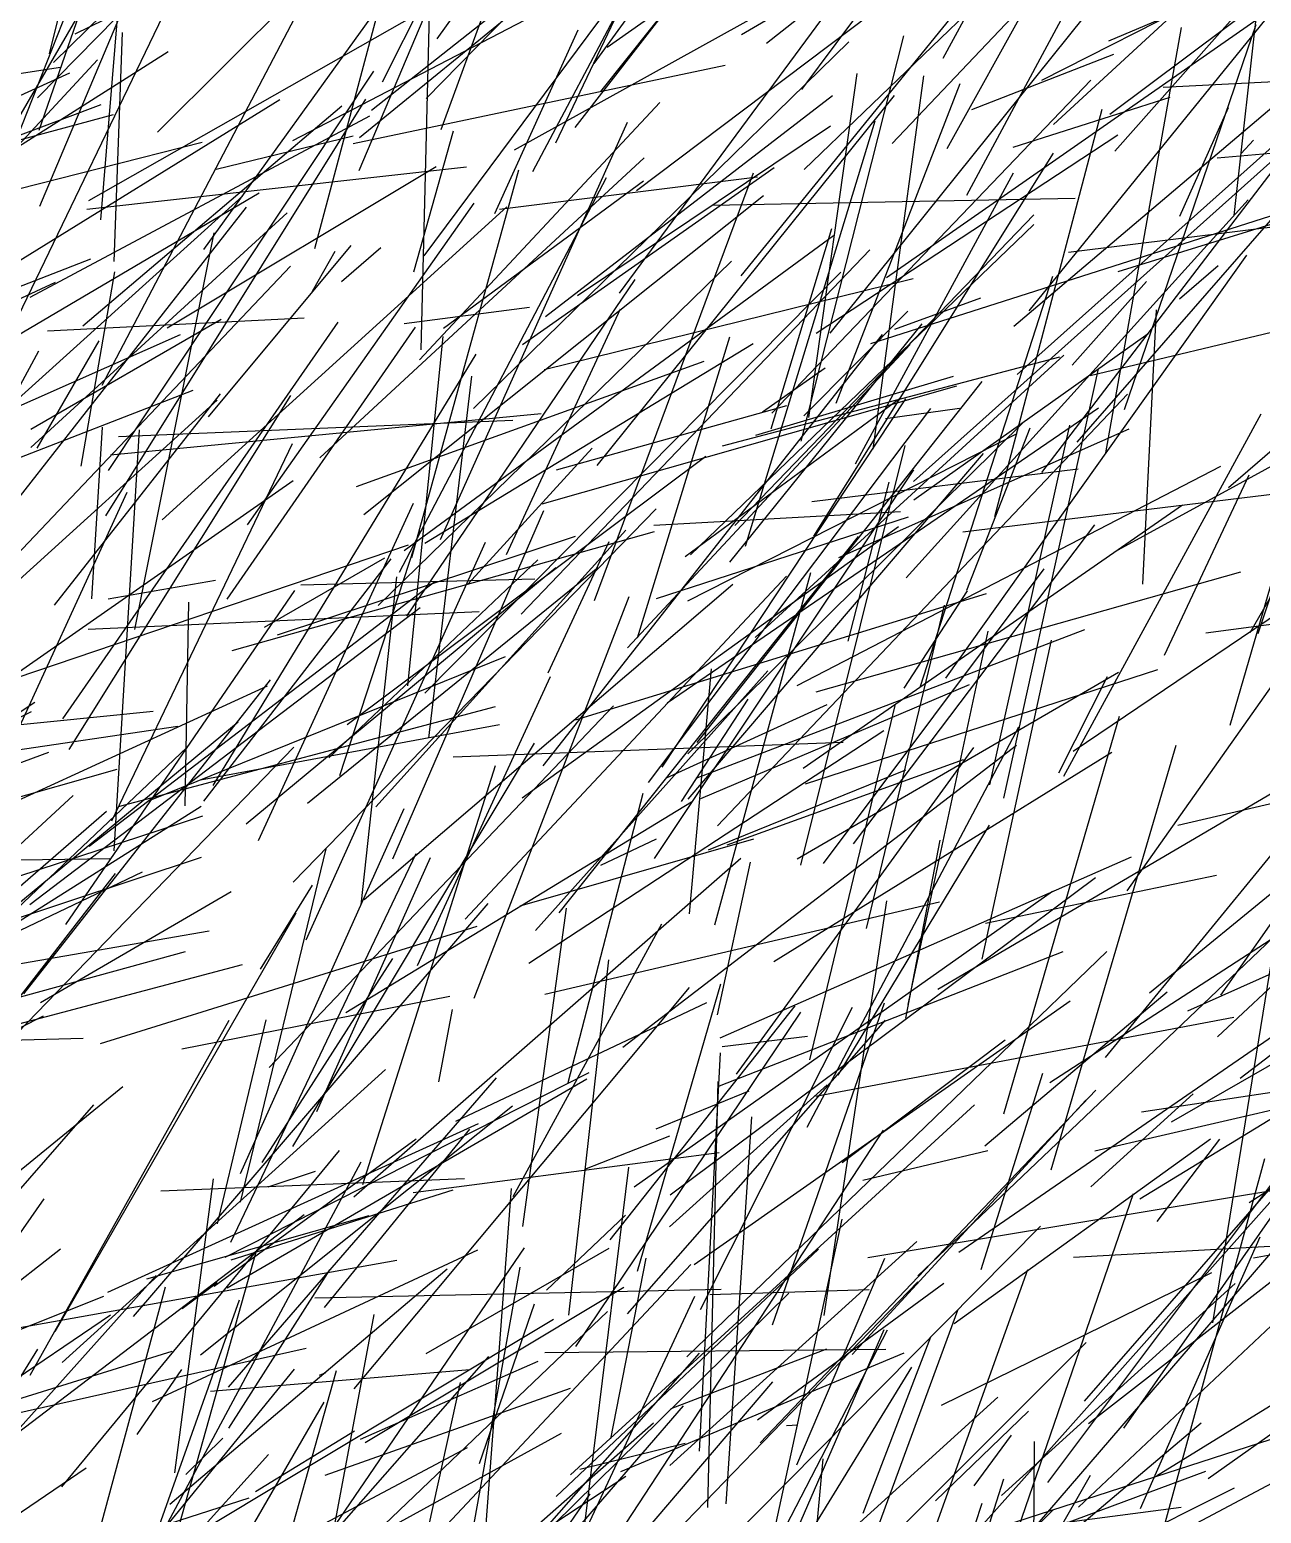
# Model space of a CAD drawing. Header units: metres. Extents: x 0 to 1019, y 0 to 619.
# Drawn here: x 535.1 to 592.2, y 80.8 to 149.5 of the extents above; entities that cross this region are included whole.
import ezdxf

# ---------------------------------------------------------------- set-up
doc = ezdxf.new("R2010")
doc.units = ezdxf.units.M

msp = doc.modelspace()

# ---------------------------------------------------------------- linework, layer by layer
at = {"color": 205}
for p, q in [((577.417, 148.224), (587.928, 167.618)), ((573.258, 111.82), (584.451, 126.608)), ((531.773, 89.656), (535.757, 95.372))]:
    msp.add_line(p, q, dxfattribs=at)
at = {"color": 10}
msp.add_line((570.873, 146.769), (585.557, 166.5), dxfattribs=at)
at = {"color": 177}
for p, q in [((536.016, 148.433), (540.065, 165.048)), ((550.588, 109.246), (567.672, 123.851)), ((573.859, 107.904), (577.473, 122.886))]:
    msp.add_line(p, q, dxfattribs=at)
at = {"color": 76}
for p, q in [((553.968, 149.122), (565.711, 165.522)), ((566.508, 81.065), (566.99, 100.815)), ((522.256, 82.269), (541.688, 88.321))]:
    msp.add_line(p, q, dxfattribs=at)
at = {"color": 162}
for p, q in [((541.006, 144.8), (559.531, 163.212)), ((566.837, 108.062), (571.29, 124.389))]:
    msp.add_line(p, q, dxfattribs=at)
at = {"color": 22}
for p, q in [((585.378, 143.92), (602.73, 163.494)), ((561.386, 129.347), (575.169, 146.504)), ((567.846, 101.156), (578.845, 116.278))]:
    msp.add_line(p, q, dxfattribs=at)
at = {"color": 11}
for p, q in [((570.98, 143.066), (590.772, 162.123)), ((538.446, 133.069), (548.038, 151.361)), ((552.896, 138.329), (554.723, 144.861))]:
    msp.add_line(p, q, dxfattribs=at)
at = {"color": 217}
for p, q in [((582.531, 145.159), (601.062, 162.21)), ((553.371, 139.074), (562.008, 150.663)), ((574.792, 138.061), (593.04, 150.777)), ((568.544, 75.841), (579.952, 86.184))]:
    msp.add_line(p, q, dxfattribs=at)
at = {"color": 192}
for p, q in [((561.851, 148.74), (579.409, 161.094)), ((538.745, 129.114), (551.036, 147.622)), ((538.366, 102.572), (555.833, 108.009))]:
    msp.add_line(p, q, dxfattribs=at)
at = {"color": 178}
for p, q in [((535.453, 146.383), (549.611, 160.818)), ((587.998, 98.935), (605.014, 108.729))]:
    msp.add_line(p, q, dxfattribs=at)
at = {"color": 134}
for p, q in [((550.367, 144.543), (569.569, 160.224)), ((585.098, 149.029), (599.659, 155.203)), ((564.142, 123.191), (575.811, 126.971)), ((578.859, 82.066), (580.577, 84.414))]:
    msp.add_line(p, q, dxfattribs=at)
at = {"color": 249}
msp.add_line((553.461, 146.357), (567.297, 160.474), dxfattribs=at)
at = {"color": 165}
for p, q in [((535.561, 141.364), (543.348, 159.836)), ((523.57, 127.251), (542.074, 135.42)), ((548.958, 115.799), (558.637, 124.987))]:
    msp.add_line(p, q, dxfattribs=at)
at = {"color": 198}
msp.add_line((550.358, 143.028), (557.381, 159.579), dxfattribs=at)
at = {"color": 92}
for p, q in [((554.152, 144.918), (559.572, 159.682)), ((534.815, 104.873), (546.254, 119.426)), ((526.368, 102.499), (537.565, 102.813))]:
    msp.add_line(p, q, dxfattribs=at)
at = {"color": 45}
for p, q in [((561.548, 146.678), (572.208, 160.049)), ((575.183, 135.662), (579.169, 137.117)), ((562.785, 120.901), (575.882, 134.954)), ((530.94, 105.928), (543.033, 113.572))]:
    msp.add_line(p, q, dxfattribs=at)
at = {"color": 228}
for p, q in [((558.4, 142.971), (566.447, 158.154)), ((553.059, 106.181), (559.221, 119.57)), ((571.903, 89.968), (574.806, 109.174))]:
    msp.add_line(p, q, dxfattribs=at)
at = {"color": 235}
for p, q in [((548.311, 139.405), (553.199, 157.733)), ((571.077, 71.141), (578.097, 90.218))]:
    msp.add_line(p, q, dxfattribs=at)
at = {"color": 34}
for p, q in [((550.928, 145.824), (565.866, 157.613)), ((531.834, 140.753), (540.748, 156.038)), ((590.124, 102.871), (607.436, 119.081)), ((575.02, 65.9), (580.221, 82.405))]:
    msp.add_line(p, q, dxfattribs=at)
at = {"color": 194}
for p, q in [((560.362, 145.012), (570.251, 157.736)), ((523.758, 141.527), (538.968, 145.614))]:
    msp.add_line(p, q, dxfattribs=at)
at = {"color": 130}
for p, q in [((569.232, 148.926), (579.314, 156.87)), ((550.23, 128.381), (566.351, 134.186))]:
    msp.add_line(p, q, dxfattribs=at)
at = {"color": 100}
for p, q in [((585.136, 145.632), (600.663, 157.258)), ((547.282, 144.409), (561.282, 151.692)), ((533.19, 118.816), (547.305, 128.663)), ((537.849, 111.71), (553.87, 123.971))]:
    msp.add_line(p, q, dxfattribs=at)
at = {"color": 127}
for p, q in [((535.525, 144.885), (539.573, 156.552)), ((550.525, 96.042), (556.68, 115.445)), ((524.797, 92.053), (539.06, 110.443)), ((544.306, 86.638), (556.722, 100.98))]:
    msp.add_line(p, q, dxfattribs=at)
at = {"color": 6}
for p, q in [((577.603, 144.047), (584.601, 156.704)), ((569.567, 106.369), (585.228, 116.065)), ((582.36, 100.758), (600.016, 112.196))]:
    msp.add_line(p, q, dxfattribs=at)
at = {"color": 18}
for p, q in [((578.515, 141.883), (586.364, 156.466)), ((536.239, 122.879), (543.94, 132.67)), ((543.797, 94.218), (546.056, 103.671))]:
    msp.add_line(p, q, dxfattribs=at)
at = {"color": 147}
msp.add_line((590.897, 140.931), (592.644, 156.635), dxfattribs=at)
at = {"color": 40}
msp.add_line((543.156, 139.368), (554.789, 155.494), dxfattribs=at)
at = {"color": 163}
for p, q in [((568.063, 138.147), (582.279, 155.633)), ((566.608, 90.935), (573.988, 91.178)), ((550.955, 68.21), (555.055, 86.864))]:
    msp.add_line(p, q, dxfattribs=at)
at = {"color": 219}
for p, q in [((581.99, 147.215), (598.236, 155.45)), ((572.578, 125.082), (586.029, 131.045)), ((555.938, 83.114), (558.483, 90.501))]:
    msp.add_line(p, q, dxfattribs=at)
at = {"color": 37}
for p, q in [((537.195, 149.348), (548.14, 154.731)), ((543.594, 114.523), (555.775, 134.516)), ((570.824, 110.834), (575.662, 130.281))]:
    msp.add_line(p, q, dxfattribs=at)
at = {"color": 164}
for p, q in [((572.187, 135.484), (587.933, 155.094)), ((560.044, 100.758), (563.52, 114.164))]:
    msp.add_line(p, q, dxfattribs=at)
at = {"color": 115}
for p, q in [((563.201, 142.101), (579.218, 154.17)), ((540.879, 76.163), (555.384, 83.847))]:
    msp.add_line(p, q, dxfattribs=at)
at = {"color": 143}
for p, q in [((581.397, 136.518), (595.761, 154.222)), ((566.955, 103.897), (568.493, 110.973)), ((555.202, 73.99), (565.379, 85.781))]:
    msp.add_line(p, q, dxfattribs=at)
at = {"color": 255}
msp.add_line((531.293, 136.417), (538.017, 153.416), dxfattribs=at)
at = {"color": 51}
for p, q in [((534.37, 135.874), (543.023, 153.836)), ((583.632, 130.428), (598.406, 147.399)), ((576.36, 119.126), (582.495, 138.119)), ((565.037, 70.391), (574.841, 89.296))]:
    msp.add_line(p, q, dxfattribs=at)
at = {"color": 30}
for p, q in [((551.432, 147.132), (554.722, 153.676)), ((573.691, 96.231), (579.488, 97.604))]:
    msp.add_line(p, q, dxfattribs=at)
at = {"color": 120}
for p, q in [((559.472, 144.296), (563.84, 153.492)), ((557.187, 125.229), (562.463, 136.609)), ((544.247, 91.242), (560.906, 100.933))]:
    msp.add_line(p, q, dxfattribs=at)
at = {"color": 17}
for p, q in [((561.25, 147.98), (565.134, 153.35)), ((564.397, 115.368), (575.692, 132.435)), ((570.935, 115.322), (588.51, 127.522)), ((573.208, 88.155), (584.026, 99.949))]:
    msp.add_line(p, q, dxfattribs=at)
at = {"color": 250}
for p, q in [((536.199, 148.022), (540.999, 152.758)), ((568.702, 121.376), (583.003, 134.471))]:
    msp.add_line(p, q, dxfattribs=at)
at = {"color": 36}
for p, q in [((562.423, 137.344), (573.945, 152.944)), ((557.859, 122.465), (574.017, 139.346)), ((558.924, 133.805), (576.021, 138.017))]:
    msp.add_line(p, q, dxfattribs=at)
at = {"color": 112}
msp.add_line((575.049, 144.27), (583.025, 152.668), dxfattribs=at)
at = {"color": 253}
for p, q in [((557.56, 143.977), (573.066, 152.577)), ((558.991, 136.249), (572.29, 146.495)), ((557.927, 134.954), (569.585, 143.162)), ((567.189, 130.266), (582.826, 134.388)), ((563.76, 114.656), (576.853, 131.998)), ((531.613, 113.137), (539.142, 115.277)), ((557.825, 108.943), (568.647, 112.051)), ((536.602, 87.794), (551.581, 101.358)), ((530.343, 93.192), (539.405, 100.578)), ((535.525, 72.952), (547.356, 87.483))]:
    msp.add_line(p, q, dxfattribs=at)
at = {"color": 212}
for p, q in [((537.835, 141.633), (554.462, 151.091)), ((553.146, 134.249), (564.286, 146.172)), ((580.735, 79.626), (586.232, 95.621))]:
    msp.add_line(p, q, dxfattribs=at)
at = {"color": 247}
for p, q in [((553.231, 134.708), (553.631, 150.929)), ((530.837, 133.211), (545.731, 141.981)), ((524.839, 115.192), (543.782, 132.383)), ((543.468, 73.404), (556.373, 88.07))]:
    msp.add_line(p, q, dxfattribs=at)
at = {"color": 44}
for p, q in [((568.071, 149.33), (570.968, 151.02)), ((585.525, 138.346), (596.818, 141.829)), ((565.579, 123.08), (580.845, 130.831)), ((550.456, 108.99), (552.105, 124.196)), ((560.002, 78.194), (565.913, 90.856))]:
    msp.add_line(p, q, dxfattribs=at)
at = {"color": 208}
for p, q in [((538.384, 140.74), (539.197, 150.472)), ((584.953, 129.94), (588.464, 149.641)), ((552.804, 125.092), (557.761, 143.054))]:
    msp.add_line(p, q, dxfattribs=at)
at = {"color": 221}
for p, q in [((539.01, 138.809), (539.393, 149.411)), ((570.96, 131.649), (575.788, 136.499))]:
    msp.add_line(p, q, dxfattribs=at)
at = {"color": 38}
for p, q in [((556.649, 141.023), (560.509, 149.547)), ((567.059, 100.609), (582.977, 106.835))]:
    msp.add_line(p, q, dxfattribs=at)
at = {"color": 148}
for p, q in [((570.839, 130.483), (575.598, 149.265)), ((551.129, 113.535), (562.714, 126.36))]:
    msp.add_line(p, q, dxfattribs=at)
at = {"color": 122}
for p, q in [((585.82, 131.94), (591.92, 149.788)), ((570.657, 119.161), (590.289, 129.325)), ((578.141, 92.896), (597.636, 106.33))]:
    msp.add_line(p, q, dxfattribs=at)
at = {"color": 63}
msp.add_line((531.91, 142.44), (541.513, 148.54), dxfattribs=at)
at = {"color": 213}
for p, q in [((555.656, 131.996), (573.05, 148.986)), ((531.383, 106.249), (540.324, 110.521)), ((560.614, 78.729), (562.859, 96.847)), ((574.376, 72.781), (582.516, 80.963))]:
    msp.add_line(p, q, dxfattribs=at)
at = {"color": 31}
for p, q in [((581.989, 129.022), (596.974, 148.627)), ((591.643, 121.613), (598.031, 132.737)), ((590.711, 117.323), (593.319, 126.288))]:
    msp.add_line(p, q, dxfattribs=at)
at = {"color": 14}
msp.add_line((524.514, 133.35), (538.237, 148.147), dxfattribs=at)
at = {"color": 89}
for p, q in [((529.188, 146.692), (536.524, 147.81)), ((565.972, 114.865), (583.985, 121.753)), ((584.449, 97.593), (603.913, 102.101)), ((583.694, 81.083), (595.928, 92.617))]:
    msp.add_line(p, q, dxfattribs=at)
at = {"color": 82}
for p, q in [((550.082, 144.275), (567.312, 147.895)), ((559.112, 119.738), (561.941, 125.837)), ((544.323, 84.74), (548.999, 92.078)), ((526.086, 73.279), (535.468, 88.41))]:
    msp.add_line(p, q, dxfattribs=at)
at = {"color": 81}
for p, q in [((578.746, 145.842), (585.332, 148.418)), ((517.65, 109.289), (535.975, 116.064)), ((535.117, 87.206), (544.329, 103.651))]:
    msp.add_line(p, q, dxfattribs=at)
at = {"color": 27}
for p, q in [((523.759, 141.52), (536.946, 147.544)), ((538.735, 123.168), (543.703, 124.033)), ((562.786, 90.042), (574.751, 103.649))]:
    msp.add_line(p, q, dxfattribs=at)
at = {"color": 29}
for p, q in [((569.485, 131.771), (584.253, 147.211)), ((543.165, 113.794), (551.837, 125.032))]:
    msp.add_line(p, q, dxfattribs=at)
at = {"color": 87}
for p, q in [((571.195, 131.58), (573.438, 147.511)), ((537.807, 121.774), (555.912, 122.591))]:
    msp.add_line(p, q, dxfattribs=at)
at = {"color": 175}
for p, q in [((574.172, 130.112), (576.518, 147.402)), ((575.8, 104.375), (579.501, 121.673))]:
    msp.add_line(p, q, dxfattribs=at)
at = {"color": 232}
for p, q in [((587.609, 146.888), (597.44, 147.372)), ((566.167, 90.242), (573.214, 104.256))]:
    msp.add_line(p, q, dxfattribs=at)
at = {"color": 47}
for p, q in [((572.457, 132.246), (578.213, 147.046)), ((554.267, 135.709), (563.535, 142.547))]:
    msp.add_line(p, q, dxfattribs=at)
at = {"color": 126}
for p, q in [((580.686, 135.816), (593.354, 146.537)), ((583.443, 116.108), (599.507, 126.984)), ((564.599, 114.88), (572.038, 118.271)), ((531.695, 100.151), (547.335, 116.302)), ((587.331, 94.318), (590.232, 98.131)), ((540.069, 84.456), (542.143, 87.468))]:
    msp.add_line(p, q, dxfattribs=at)
at = {"color": 161}
for p, q in [((521.802, 139.848), (538.405, 146.078)), ((578.323, 126.273), (593.859, 128.179)), ((547.659, 123.819), (558.499, 124.101)), ((565.879, 92.337), (583.3, 104.543)), ((548.298, 90.784), (567.134, 91.184))]:
    msp.add_line(p, q, dxfattribs=at)
at = {"color": 169}
for p, q in [((533.351, 138.071), (546.677, 146.305)), ((539.963, 121.754), (543.64, 140.127)), ((552.442, 135.933), (558.244, 136.685)), ((547.28, 97.802), (558.476, 116.485)), ((588.747, 104.084), (600.999, 109.562)), ((584.156, 84.968), (601.368, 98.345))]:
    msp.add_line(p, q, dxfattribs=at)
at = {"color": 245}
for p, q in [((537.56, 135.817), (549.551, 146.013)), ((521.353, 110.868), (538.805, 111.146))]:
    msp.add_line(p, q, dxfattribs=at)
at = {"color": 207}
msp.add_line((538.614, 127.018), (550.672, 146.326), dxfattribs=at)
at = {"color": 118}
for p, q in [((579.816, 126.992), (584.783, 145.861)), ((543.736, 143.088), (550.082, 144.629)), ((559.508, 129.145), (570.169, 132.125)), ((567.185, 102.438), (571.132, 102.902))]:
    msp.add_line(p, q, dxfattribs=at)
at = {"color": 95}
for p, q in [((580.658, 144.104), (587.942, 146.425)), ((580.119, 81.622), (590.944, 91.449)), ((526.196, 75.078), (537.713, 82.913))]:
    msp.add_line(p, q, dxfattribs=at)
at = {"color": 88}
for p, q in [((580.84, 133.57), (594.899, 146.116)), ((588.296, 112.694), (603.984, 116.355)), ((567.084, 102.836), (586.14, 111.221)), ((562.022, 84.251), (563.657, 92.628))]:
    msp.add_line(p, q, dxfattribs=at)
at = {"color": 238}
for p, q in [((588.388, 140.902), (590.634, 145.948)), ((588.372, 137.074), (590.154, 138.614))]:
    msp.add_line(p, q, dxfattribs=at)
at = {"color": 2}
for p, q in [((535.117, 137.151), (550.858, 145.556)), ((576.488, 74.759), (590.921, 81.986))]:
    msp.add_line(p, q, dxfattribs=at)
at = {"color": 74}
for p, q in [((554.134, 125.921), (562.785, 145.255)), ((560.381, 117.572), (579.424, 123.424))]:
    msp.add_line(p, q, dxfattribs=at)
at = {"color": 4}
for p, q in [((560.476, 137.235), (572.202, 145.092)), ((531.986, 141.521), (543.082, 144.336))]:
    msp.add_line(p, q, dxfattribs=at)
at = {"color": 202}
for p, q in [((568.258, 125.612), (574.271, 145.324)), ((540.329, 78.203), (550.45, 97.094))]:
    msp.add_line(p, q, dxfattribs=at)
at = {"color": 243}
msp.add_line((571.536, 135.484), (585.505, 144.672), dxfattribs=at)
at = {"color": 237}
for p, q in [((590.106, 143.615), (605.998, 144.987)), ((560.148, 82.576), (578.874, 99.731)), ((580.701, 79.034), (597.385, 98.423))]:
    msp.add_line(p, q, dxfattribs=at)
at = {"color": 188}
msp.add_line((591.226, 143.809), (591.802, 144.423), dxfattribs=at)
at = {"color": 46}
for p, q in [((571.429, 126.085), (582.525, 143.82)), ((576.248, 91.798), (594.286, 108.993)), ((570.163, 84.866), (570.676, 84.898))]:
    msp.add_line(p, q, dxfattribs=at)
at = {"color": 58}
for p, q in [((576.044, 128.612), (593.287, 144.018)), ((577.922, 89.602), (589.798, 98.146))]:
    msp.add_line(p, q, dxfattribs=at)
at = {"color": 39}
for p, q in [((537.737, 141.236), (555.336, 143.188)), ((535.097, 109.008), (553.181, 122.775))]:
    msp.add_line(p, q, dxfattribs=at)
at = {"color": 110}
msp.add_line((541.469, 135.729), (553.921, 143.212), dxfattribs=at)
at = {"color": 224}
for p, q in [((548.533, 129.706), (563.567, 143.601)), ((591.802, 92.645), (611.733, 96.275))]:
    msp.add_line(p, q, dxfattribs=at)
at = {"color": 125}
for p, q in [((552.228, 124.409), (561.814, 142.698)), ((531.68, 84.818), (547.906, 88.446)), ((542.326, 82.606), (544.04, 84.28))]:
    msp.add_line(p, q, dxfattribs=at)
at = {"color": 196}
for p, q in [((556.857, 141.23), (568.811, 142.73)), ((554.721, 115.858), (572.79, 116.532)), ((571.39, 78.307), (571.862, 83.32))]:
    msp.add_line(p, q, dxfattribs=at)
at = {"color": 105}
for p, q in [((561.256, 123.096), (568.63, 142.912)), ((559.044, 91.138), (562.696, 94.62))]:
    msp.add_line(p, q, dxfattribs=at)
at = {"color": 104}
for p, q in [((573.354, 129.425), (580.681, 142.906)), ((532.585, 68.48), (546.15, 83.526))]:
    msp.add_line(p, q, dxfattribs=at)
at = {"color": 181}
msp.add_line((528.633, 127.106), (544.957, 141.837), dxfattribs=at)
at = {"color": 150}
for p, q in [((550.569, 127.086), (569.095, 141.857)), ((571.234, 101.815), (575.198, 118.224)), ((545.781, 106.01), (548.197, 109.912)), ((559.484, 81.58), (571.638, 93.046))]:
    msp.add_line(p, q, dxfattribs=at)
at = {"color": 55}
for p, q in [((566.707, 141.41), (583.529, 141.732)), ((539.201, 130.697), (557.482, 131.453))]:
    msp.add_line(p, q, dxfattribs=at)
at = {"color": 230}
for p, q in [((575.705, 124.142), (591.555, 141.655)), ((562.576, 102.405), (580.81, 116.401)), ((532.628, 89.046), (552.102, 92.535))]:
    msp.add_line(p, q, dxfattribs=at)
at = {"color": 35}
for p, q in [((533.103, 125.958), (545.136, 141.321)), ((571.326, 127.682), (583.674, 129.193))]:
    msp.add_line(p, q, dxfattribs=at)
at = {"color": 193}
for p, q in [((535.151, 130.192), (547.022, 141.057)), ((537.71, 66.883), (548.73, 85.951))]:
    msp.add_line(p, q, dxfattribs=at)
at = {"color": 43}
for p, q in [((541.236, 126.829), (557.193, 141.343)), ((573.928, 92.661), (593.296, 95.869))]:
    msp.add_line(p, q, dxfattribs=at)
at = {"color": 184}
for p, q in [((545.181, 126.603), (555.692, 141.513)), ((552.614, 119.148), (554.256, 135.332)), ((592.011, 121.561), (596.187, 134.127)), ((544.48, 120.779), (564.041, 126.301)), ((567.413, 111.777), (578.358, 115.726))]:
    msp.add_line(p, q, dxfattribs=at)
at = {"color": 98}
for p, q in [((567.763, 126.57), (581.624, 140.975)), ((582.779, 115.114), (585.036, 119.575)), ((558.216, 106.293), (574.675, 117.066)), ((525.855, 85.826), (538.06, 99.723)), ((528.059, 77.419), (540.947, 91.812)), ((554.557, 75.061), (566.13, 88.222))]:
    msp.add_line(p, q, dxfattribs=at)
at = {"color": 209}
for p, q in [((574.072, 135.008), (593.865, 141.327)), ((565.05, 79.942), (576.241, 91.525))]:
    msp.add_line(p, q, dxfattribs=at)
at = {"color": 135}
for p, q in [((583.232, 139.239), (597.465, 141.004)), ((579.227, 106.481), (582.439, 121.262))]:
    msp.add_line(p, q, dxfattribs=at)
at = {"color": 84}
for p, q in [((565.713, 125.218), (581.615, 140.519)), ((564.763, 95.563), (584.474, 110.267)), ((572.735, 97.054), (580.297, 102.738))]:
    msp.add_line(p, q, dxfattribs=at)
at = {"color": 191}
msp.add_line((569.442, 131.049), (572.261, 140.327), dxfattribs=at)
at = {"color": 240}
for p, q in [((552.438, 125.41), (572.332, 140.007)), ((566.962, 112.659), (585.954, 132.659))]:
    msp.add_line(p, q, dxfattribs=at)
at = {"color": 78}
for p, q in [((527.846, 134.996), (537.931, 138.935)), ((564.745, 83.015), (576.201, 93.388))]:
    msp.add_line(p, q, dxfattribs=at)
at = {"color": 252}
for p, q in [((543.374, 131.613), (549.991, 139.543)), ((549.539, 137.878), (551.365, 139.453))]:
    msp.add_line(p, q, dxfattribs=at)
at = {"color": 173}
msp.add_line((548.2, 137.426), (549.244, 139.282), dxfattribs=at)
at = {"color": 25}
for p, q in [((577.535, 119.496), (591.488, 139.102)), ((533.345, 114.482), (539.606, 128.121)), ((543.004, 88.142), (557.468, 99.68))]:
    msp.add_line(p, q, dxfattribs=at)
at = {"color": 28}
for p, q in [((590.642, 128.331), (603.116, 139.123)), ((549.808, 117.351), (566.416, 129.786))]:
    msp.add_line(p, q, dxfattribs=at)
at = {"color": 254}
for p, q in [((533.905, 124.594), (547.183, 138.581)), ((544.853, 96.55), (552.45, 113.461))]:
    msp.add_line(p, q, dxfattribs=at)
at = {"color": 123}
for p, q in [((537.48, 129.315), (539.032, 138.33)), ((578.509, 123.569), (581.443, 131.093)), ((562.179, 79.497), (574.647, 98.557))]:
    msp.add_line(p, q, dxfattribs=at)
at = {"color": 66}
msp.add_line((551.234, 122.87), (567.606, 138.819), dxfattribs=at)
at = {"color": 204}
for p, q in [((553.398, 118.805), (572.682, 138.309)), ((571.526, 118.861), (591.207, 124.422)), ((542.138, 102.318), (554.561, 104.767))]:
    msp.add_line(p, q, dxfattribs=at)
at = {"color": 75}
for p, q in [((530.717, 135.273), (536.289, 137.842)), ((573.712, 80.802), (576.845, 88.972)), ((580.043, 77.104), (589.37, 85))]:
    msp.add_line(p, q, dxfattribs=at)
at = {"color": 185}
msp.add_line((552.568, 122.365), (563.146, 137.971), dxfattribs=at)
at = {"color": 1}
for p, q in [((583.39, 134.007), (586.841, 137.872)), ((550.115, 95.466), (568.043, 111.157)), ((584.004, 77.612), (601.438, 86.871))]:
    msp.add_line(p, q, dxfattribs=at)
at = {"color": 13}
for p, q in [((535.144, 131.041), (543.966, 136.128)), ((589.911, 89.621), (592.653, 106.439)), ((560.587, 82.839), (565.461, 84.055)), ((545.652, 71.337), (562.715, 82.518))]:
    msp.add_line(p, q, dxfattribs=at)
at = {"color": 70}
for p, q in [((535.922, 135.585), (547.812, 136.188)), ((522.642, 101.416), (542.316, 106.839)), ((552.716, 78.455), (565.725, 92.323))]:
    msp.add_line(p, q, dxfattribs=at)
at = {"color": 251}
for p, q in [((584.224, 133.515), (595.681, 136.269)), ((547.733, 70.693), (563.99, 84.987))]:
    msp.add_line(p, q, dxfattribs=at)
at = {"color": 176}
for p, q in [((585.52, 125.449), (605.474, 136.349)), ((538.837, 129.852), (558.798, 131.765))]:
    msp.add_line(p, q, dxfattribs=at)
at = {"color": 49}
for p, q in [((586.669, 123.855), (587.302, 136.573)), ((545.979, 121.855), (551.54, 125.076)), ((583.963, 85.989), (596.287, 100.107))]:
    msp.add_line(p, q, dxfattribs=at)
at = {"color": 69}
for p, q in [((536.62, 117.61), (549.381, 135.994)), ((549.741, 104.012), (565.758, 113.77)), ((578.68, 79.722), (593.688, 84.578))]:
    msp.add_line(p, q, dxfattribs=at)
at = {"color": 179}
for p, q in [((544.243, 123.152), (552.97, 135.764)), ((539.9, 89.926), (556.334, 109.063)), ((557.943, 94.092), (559.962, 108.837)), ((536.58, 82.026), (549.442, 97.619))]:
    msp.add_line(p, q, dxfattribs=at)
at = {"color": 139}
for p, q in [((567.528, 124.87), (576.44, 135.916)), ((530.678, 102.452), (544.948, 106.237))]:
    msp.add_line(p, q, dxfattribs=at)
at = {"color": 210}
for p, q in [((576.065, 127.766), (586.909, 135.472)), ((553.406, 125.748), (568.61, 135.012)), ((523.643, 112.228), (535.175, 117.949))]:
    msp.add_line(p, q, dxfattribs=at)
at = {"color": 159}
for p, q in [((535.443, 130.148), (538.307, 135.135)), ((566.013, 116.518), (579.218, 133.239)), ((536.918, 116.191), (547.194, 132.602)), ((526.868, 104.924), (543.408, 107.787))]:
    msp.add_line(p, q, dxfattribs=at)
at = {"color": 16}
for p, q in [((558.885, 115.441), (574.61, 135.423)), ((566.193, 113.918), (578.644, 119.198)), ((582.267, 82.222), (596.916, 101.783))]:
    msp.add_line(p, q, dxfattribs=at)
at = {"color": 42}
for p, q in [((563.251, 121.371), (567.538, 135.313)), ((566.541, 111.546), (575.689, 115.246)), ((550.419, 84.237), (558.654, 87.857))]:
    msp.add_line(p, q, dxfattribs=at)
at = {"color": 99}
for p, q in [((527.51, 119.911), (535.517, 134.667)), ((581.553, 72.032), (581.657, 84.13))]:
    msp.add_line(p, q, dxfattribs=at)
at = {"color": 85}
for p, q in [((553.584, 116.718), (555.579, 133.488)), ((565.67, 108.574), (566.679, 119.932))]:
    msp.add_line(p, q, dxfattribs=at)
at = {"color": 216}
for p, q in [((568.736, 130.755), (577.889, 133.491)), ((569.054, 131.834), (571.943, 133.871)), ((545.864, 97.051), (551.925, 106.508))]:
    msp.add_line(p, q, dxfattribs=at)
at = {"color": 5}
msp.add_line((580.221, 113.936), (584.614, 133.826), dxfattribs=at)
at = {"color": 195}
msp.add_line((525.403, 126.147), (542.664, 132.839), dxfattribs=at)
at = {"color": 236}
msp.add_line((558.837, 127.569), (578.044, 133.046), dxfattribs=at)
at = {"color": 160}
for p, q in [((564.624, 118.358), (584.615, 132.022)), ((526.636, 101.353), (542.366, 116.29)), ((586.6, 99.404), (604.071, 102.054)), ((544.752, 73.681), (558.02, 93.109)), ((562.476, 82.733), (575.613, 88.236))]:
    msp.add_line(p, q, dxfattribs=at)
at = {"color": 234}
for p, q in [((565.467, 125.128), (575.441, 132.48)), ((586.558, 81.03), (592.111, 93.619))]:
    msp.add_line(p, q, dxfattribs=at)
at = {"color": 186}
for p, q in [((574.744, 131.525), (578.181, 132.003)), ((577.176, 105.08), (595.617, 115.916)), ((556.178, 79.474), (557.41, 95.856))]:
    msp.add_line(p, q, dxfattribs=at)
at = {"color": 72}
for p, q in [((565.593, 115.999), (581.181, 131.406)), ((559.625, 108.629), (573.501, 126.067)), ((554.048, 100.79), (554.679, 104.138)), ((530.066, 87.514), (538.526, 90.855))]:
    msp.add_line(p, q, dxfattribs=at)
at = {"color": 80}
for p, q in [((583.003, 114.96), (592.157, 131.753)), ((546.571, 121.505), (560.381, 126.077))]:
    msp.add_line(p, q, dxfattribs=at)
at = {"color": 138}
for p, q in [((537.968, 123.181), (538.463, 131.123)), ((565.082, 69.84), (575.959, 87.578)), ((577.056, 81.375), (581.374, 85.53))]:
    msp.add_line(p, q, dxfattribs=at)
at = {"color": 19}
for p, q in [((539.004, 111.492), (540.174, 131.008)), ((525.514, 105.388), (543.053, 111.2)), ((560.821, 96.744), (564.746, 98.298))]:
    msp.add_line(p, q, dxfattribs=at)
at = {"color": 53}
msp.add_line((579.583, 114.561), (583.291, 131.216), dxfattribs=at)
at = {"color": 64}
for p, q in [((538.893, 112.895), (547.272, 130.368)), ((571.109, 98.691), (580.919, 117.244)), ((541.81, 82.672), (543.608, 96.296)), ((570.393, 78.727), (588.45, 81.092))]:
    msp.add_line(p, q, dxfattribs=at)
at = {"color": 91}
for p, q in [((555.41, 123.872), (561.159, 130.15)), ((585.939, 109.65), (598.801, 127.855)), ((540.805, 75.918), (545.59, 92.921))]:
    msp.add_line(p, q, dxfattribs=at)
at = {"color": 129}
for p, q in [((565.601, 113.894), (579.292, 129.905)), ((590.291, 104.807), (600.488, 119.421)), ((566.127, 83.677), (567.104, 102.14)), ((543.939, 68.359), (549.311, 87.413))]:
    msp.add_line(p, q, dxfattribs=at)
at = {"color": 54}
for p, q in [((564.036, 111.135), (576.066, 129.157)), ((546.193, 101.464), (562.146, 118.215)), ((560.391, 88.533), (570.821, 104.014)), ((567.366, 81.236), (568.553, 99.168)), ((577.339, 85.813), (589.861, 91.96)), ((547.41, 70.594), (551.057, 90.019))]:
    msp.add_line(p, q, dxfattribs=at)
at = {"color": 214}
for p, q in [((573.016, 121.211), (574.913, 128.586)), ((562.722, 74.697), (581.933, 94.113)), ((536.593, 73.603), (541.39, 91.301)), ((546.017, 75.034), (561.862, 90.147))]:
    msp.add_line(p, q, dxfattribs=at)
at = {"color": 23}
for p, q in [((587.67, 120.563), (591.596, 128.923)), ((582.597, 79.676), (584.247, 82.561))]:
    msp.add_line(p, q, dxfattribs=at)
at = {"color": 8}
msp.add_line((545.699, 111.976), (552.871, 127.6), dxfattribs=at)
at = {"color": 152}
msp.add_line((547.3, 110.048), (564.12, 127.351), dxfattribs=at)
at = {"color": 93}
for p, q in [((551.921, 111.132), (558.911, 127.262)), ((587.672, 80.229), (592.328, 97.234))]:
    msp.add_line(p, q, dxfattribs=at)
at = {"color": 206}
msp.add_line((564.014, 126.595), (575.448, 127.222), dxfattribs=at)
at = {"color": 172}
for p, q in [((557.916, 113.946), (575.347, 126.528)), ((555.4, 78.756), (557.822, 92.207))]:
    msp.add_line(p, q, dxfattribs=at)
at = {"color": 83}
for p, q in [((549.465, 114.982), (553.165, 126.336)), ((547.903, 107.368), (556.218, 125.805))]:
    msp.add_line(p, q, dxfattribs=at)
at = {"color": 153}
for p, q in [((533.307, 119.121), (552.64, 125.679)), ((572.557, 101.108), (579.565, 112.685)), ((544.859, 95.217), (548.835, 111.583))]:
    msp.add_line(p, q, dxfattribs=at)
at = {"color": 50}
for p, q in [((545.119, 112.752), (559.465, 124.63)), ((587.299, 82.542), (605.697, 93.894)), ((553.026, 67.579), (569.52, 86.887))]:
    msp.add_line(p, q, dxfattribs=at)
at = {"color": 15}
for p, q in [((547.969, 113.703), (561.418, 124.632)), ((582.42, 96.714), (588.219, 116.391))]:
    msp.add_line(p, q, dxfattribs=at)
at = {"color": 168}
for p, q in [((571.875, 110.909), (582.104, 124.565)), ((584.265, 95.921), (589.003, 100.245))]:
    msp.add_line(p, q, dxfattribs=at)
at = {"color": 151}
for p, q in [((555.275, 108.329), (570.164, 124.227)), ((524.684, 83.858), (536.52, 93.048))]:
    msp.add_line(p, q, dxfattribs=at)
at = {"color": 116}
msp.add_line((536.76, 108.091), (547.372, 123.561), dxfattribs=at)
at = {"color": 225}
for p, q in [((555.683, 104.67), (562.863, 123.278)), ((557.489, 95.481), (564.378, 108.112))]:
    msp.add_line(p, q, dxfattribs=at)
at = {"color": 167}
for p, q in [((575.606, 119.028), (578.55, 123.544)), ((543.009, 114.791), (556.865, 117.345)), ((525.655, 107.409), (543.116, 113.116)), ((560.08, 89.983), (561.932, 106.441))]:
    msp.add_line(p, q, dxfattribs=at)
at = {"color": 32}
msp.add_line((589.59, 121.592), (601.509, 123.212), dxfattribs=at)
at = {"color": 65}
msp.add_line((542.295, 113.58), (542.463, 123.018), dxfattribs=at)
at = {"color": 90}
msp.add_line((540.676, 113.848), (557.138, 120.505), dxfattribs=at)
at = {"color": 77}
for p, q in [((558.535, 107.81), (569.293, 119.833)), ((565.297, 113.779), (568.376, 118.526))]:
    msp.add_line(p, q, dxfattribs=at)
at = {"color": 170}
for p, q in [((570.647, 111.123), (585.537, 119.774)), ((544.407, 93.357), (553, 111.38))]:
    msp.add_line(p, q, dxfattribs=at)
at = {"color": 117}
msp.add_line((571.034, 114.603), (587.371, 119.899), dxfattribs=at)
at = {"color": 121}
msp.add_line((532.003, 112.66), (546.116, 119.144), dxfattribs=at)
at = {"color": 113}
for p, q in [((522.296, 109.823), (535.33, 118.385)), ((536.275, 89.22), (547.445, 108.629))]:
    msp.add_line(p, q, dxfattribs=at)
at = {"color": 242}
for p, q in [((528.142, 116.684), (540.812, 117.969)), ((530.555, 84.38), (538.835, 89.993))]:
    msp.add_line(p, q, dxfattribs=at)
at = {"color": 101}
for p, q in [((539.209, 113.551), (556.669, 118.188)), ((591.591, 95.198), (598.09, 99.397))]:
    msp.add_line(p, q, dxfattribs=at)
at = {"color": 57}
msp.add_line((580.235, 99.305), (585.583, 117.731), dxfattribs=at)
at = {"color": 96}
msp.add_line((532.942, 107.711), (544.747, 117.477), dxfattribs=at)
at = {"color": 241}
for p, q in [((533.051, 115.966), (541.954, 117.277)), ((548.752, 90.333), (555.482, 98.605))]:
    msp.add_line(p, q, dxfattribs=at)
at = {"color": 128}
msp.add_line((586.982, 104.924), (599.642, 115.278), dxfattribs=at)
at = {"color": 141}
for p, q in [((584.933, 101.917), (595.035, 114.256)), ((563.107, 95.931), (582.481, 109.624))]:
    msp.add_line(p, q, dxfattribs=at)
at = {"color": 52}
for p, q in [((521.31, 99.492), (537.106, 114.067)), ((541.584, 81.222), (554.437, 92.136)), ((532.24, 77.345), (545.26, 81.511))]:
    msp.add_line(p, q, dxfattribs=at)
at = {"color": 107}
for p, q in [((519.005, 96.295), (538.646, 113.338)), ((528.916, 80.266), (547.807, 94.645))]:
    msp.add_line(p, q, dxfattribs=at)
at = {"color": 211}
msp.add_line((561.559, 110.84), (564.142, 112.059), dxfattribs=at)
at = {"color": 108}
msp.add_line((575.687, 103.739), (577.275, 111.993), dxfattribs=at)
at = {"color": 97}
msp.add_line((548.4, 99.422), (553.657, 111.19), dxfattribs=at)
at = {"color": 71}
msp.add_line((591.183, 100.956), (604.588, 111.266), dxfattribs=at)
at = {"color": 48}
for p, q in [((579.38, 108.15), (590.082, 110.367)), ((568.65, 75.425), (574.679, 89.322))]:
    msp.add_line(p, q, dxfattribs=at)
at = {"color": 3}
for p, q in [((535.595, 104.473), (544.42, 109.614)), ((558.959, 88.256), (574.759, 88.406))]:
    msp.add_line(p, q, dxfattribs=at)
at = {"color": 154}
for p, q in [((558.955, 104.85), (577.25, 109.136)), ((574.261, 72.382), (581.344, 92.093))]:
    msp.add_line(p, q, dxfattribs=at)
at = {"color": 21}
for p, q in [((565.54, 88.047), (585.005, 106.834)), ((538.718, 91.055), (555.891, 98.858)), ((552.606, 73.617), (570.259, 91))]:
    msp.add_line(p, q, dxfattribs=at)
at = {"color": 145}
msp.add_line((563.251, 92.019), (567.115, 105.333), dxfattribs=at)
at = {"color": 156}
for p, q in [((550.12, 86.566), (565.659, 105.165)), ((572.399, 77.079), (584.037, 88.714)), ((545.553, 81.808), (550.141, 84.624))]:
    msp.add_line(p, q, dxfattribs=at)
at = {"color": 59}
msp.add_line((579.348, 97.835), (587.795, 104.963), dxfattribs=at)
at = {"color": 171}
msp.add_line((516.95, 94.348), (535.734, 103.856), dxfattribs=at)
at = {"color": 142}
msp.add_line((554.838, 98.976), (566.467, 104.47), dxfattribs=at)
at = {"color": 79}
msp.add_line((561.993, 93.475), (570.563, 104.316), dxfattribs=at)
at = {"color": 187}
msp.add_line((569.51, 89.533), (574.694, 104.46), dxfattribs=at)
at = {"color": 183}
msp.add_line((585.796, 84.749), (599.242, 104.032), dxfattribs=at)
at = {"color": 218}
for p, q in [((571.517, 100.137), (590.884, 103.796)), ((579.171, 92.104), (582.036, 101.196)), ((543.636, 91.323), (552.992, 98.151)), ((548.521, 87.196), (548.812, 87.321))]:
    msp.add_line(p, q, dxfattribs=at)
at = {"color": 157}
msp.add_line((586.531, 95.372), (598.122, 102.449), dxfattribs=at)
at = {"color": 199}
for p, q in [((544.149, 92.664), (561.022, 101.228)), ((542.156, 90.295), (543.772, 91.496))]:
    msp.add_line(p, q, dxfattribs=at)
at = {"color": 229}
for p, q in [((564.735, 94.078), (572.044, 100.661)), ((564.811, 85.662), (572.021, 88.419))]:
    msp.add_line(p, q, dxfattribs=at)
at = {"color": 131}
for p, q in [((568.946, 84.06), (584.498, 100.401)), ((589.689, 82.416), (607.643, 95.095))]:
    msp.add_line(p, q, dxfattribs=at)
at = {"color": 215}
for p, q in [((564.115, 98.612), (568.425, 100.371)), ((583.464, 92.675), (599.125, 93.553))]:
    msp.add_line(p, q, dxfattribs=at)
at = {"color": 203}
for p, q in [((552.867, 95.672), (567.036, 97.524)), ((546.139, 95.934), (548.332, 96.648))]:
    msp.add_line(p, q, dxfattribs=at)
at = {"color": 132}
msp.add_line((541.166, 95.741), (555.236, 96.309), dxfattribs=at)
at = {"color": 102}
msp.add_line((544.428, 92.552), (554.717, 95.788), dxfattribs=at)
at = {"color": 136}
msp.add_line((578.632, 79.591), (593.312, 96.047), dxfattribs=at)
at = {"color": 61}
msp.add_line((540.527, 91.664), (550.816, 94.598), dxfattribs=at)
at = {"color": 124}
msp.add_line((568.892, 76.741), (572.743, 94.424), dxfattribs=at)
at = {"color": 111}
msp.add_line((540.778, 85.982), (555.853, 93.013), dxfattribs=at)
at = {"color": 233}
msp.add_line((553.469, 88.209), (561.937, 93.084), dxfattribs=at)
at = {"color": 114}
msp.add_line((570.641, 83.039), (574.713, 92.622), dxfattribs=at)
at = {"color": 226}
msp.add_line((568.818, 85.133), (577.45, 91.468), dxfattribs=at)
at = {"color": 26}
msp.add_line((550.63, 84.076), (562.628, 91.276), dxfattribs=at)
at = {"color": 33}
for p, q in [((540.506, 78.582), (544.815, 90.696)), ((548.449, 63.359), (561.066, 81.705))]:
    msp.add_line(p, q, dxfattribs=at)
at = {"color": 222}
msp.add_line((542.228, 79.504), (559.359, 89.801), dxfattribs=at)
at = {"color": 106}
msp.add_line((543.475, 86.461), (555.481, 87.462), dxfattribs=at)
at = {"color": 197}
msp.add_line((548.779, 82.569), (560.157, 86.605), dxfattribs=at)
at = {"color": 201}
for p, q in [((548.499, 78.345), (559.734, 84.507)), ((574.911, 68.282), (579.232, 81.273))]:
    msp.add_line(p, q, dxfattribs=at)
at = {"color": 140}
msp.add_line((570.042, 75.513), (589.589, 82.754), dxfattribs=at)

doc.saveas('drawing.dxf')
